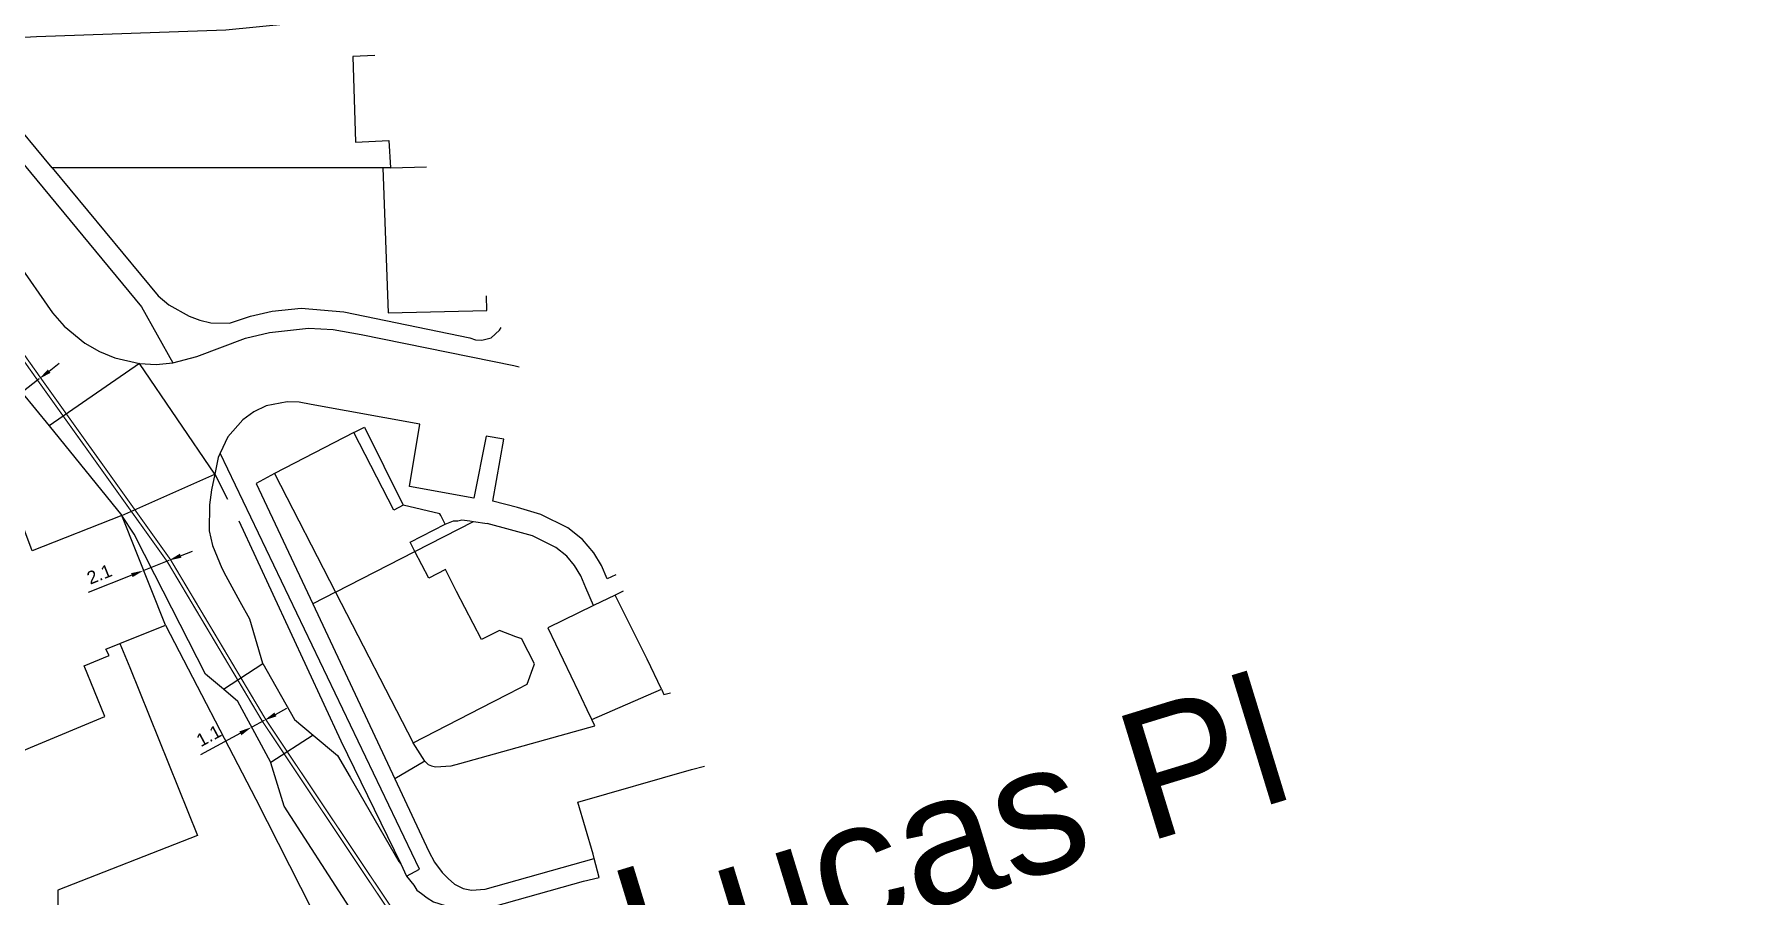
# Model space of a CAD drawing. Header units: millimetres. Extents: x 111502 to 977541, y 8702 to 1044108.
# Drawn here: x 487665.8 to 487798.5, y 237501 to 237568.2 of the extents above; entities that cross this region are included whole.
import ezdxf

# ---------------------------------------------------------------- set-up
doc = ezdxf.new("R2010")
doc.units = ezdxf.units.MM
doc.header["$LTSCALE"] = 0.25
doc.linetypes.add('DASHED2', pattern=[9.525, 6.35, -3.175])
for name, color, linetype in [('E HVSS As Laid Dimensions', 30, 'Continuous'), ('E HVSS As Laid HV', 10, 'Continuous'), ('X HVSS Site Background', 8, 'Continuous')]:
    doc.layers.add(name, color=color, linetype=linetype)
doc.styles.add('Arial', font='arial.ttf')
doc.dimstyles.new('HVSS AsLaid', dxfattribs={"dimtxt": 1, "dimasz": 1, "dimexe": 0, "dimexo": 0, "dimgap": 0.5, "dimtad": 1, "dimdec": 1, "dimzin": 1, "dimdsep": 46, "dimtxsty": 'Arial', "dimcen": 0.09, "dimadec": 0, "dimazin": 0, "dimtfac": 1, "dimtdec": 1, "dimtmove": 0, "dimatfit": 3, "dimfxl": 1, "dimtolj": 1, "dimtzin": 0, "dimarcsym": 0})

# ---------------------------------------------------------------- blocks, each defined once
blk = doc.blocks.new('OS MAP 060722')
at = {"layer": 'X HVSS Site Background'}
for points in [[(-1143.41, -1568.51), (-1150.66, -1559.76), (-1150.88, -1559.46), (-1150.94, -1559.19), (-1150.88, -1558.92), (-1150.67, -1558.66), (-1150.42, -1558.53), (-1150.15, -1558.51), (-1149.38, -1558.51), (-1144.64, -1558.26), (-1129.89, -1557.73), (-1119.65, -1556.72)], [(-1153.3, -1558.98), (-1136.46, -1579.34), (-1134.02, -1583.7)], [(-1118.25, -1559.74), (-1119.98, -1559.81)], [(-1119.98, -1559.81), (-1119.78, -1566.51), (-1117.18, -1566.36), (-1117.03, -1568.51)], [(-1117.63, -1568.51), (-1143.41, -1568.51)], [(-1143.41, -1568.51), (-1135.15, -1578.47), (-1134.31, -1579.19), (-1132.74, -1580.07), (-1131.91, -1580.37), (-1131.05, -1580.58), (-1129.59, -1580.61), (-1127.96, -1580.07), (-1126.26, -1579.66), (-1124.01, -1579.43), (-1120.69, -1579.72), (-1110.85, -1581.75), (-1110.4, -1581.9), (-1109.93, -1581.94), (-1109.2, -1581.74), (-1108.54, -1581.16), (-1108.42, -1580.94)], [(-1117.03, -1568.51), (-1117.63, -1568.51)], [(-1117.63, -1568.51), (-1117.23, -1579.81), (-1109.53, -1579.61), (-1109.56, -1578.49)], [(-1117.03, -1568.51), (-1114.23, -1568.42)], [(-1147.67, -1573.39), (-1146.18, -1575.81), (-1143.38, -1579.81)], [(-1143.38, -1579.81), (-1142.49, -1580.84), (-1140.87, -1582.17), (-1139.74, -1582.82), (-1138.54, -1583.32), (-1136.62, -1583.76)], [(-1134.02, -1583.7), (-1132.13, -1583.2), (-1128.34, -1581.77), (-1126.47, -1581.33), (-1123.42, -1581.01), (-1121.5, -1581.1), (-1119.32, -1581.48), (-1107.43, -1583.91), (-1107, -1584)], [(-1149.44, -1582.26), (-1148.98, -1582.66), (-1148.03, -1583.56), (-1147.08, -1584.51), (-1145.78, -1586.01), (-1143.66, -1588.62)], [(-1136.62, -1583.76), (-1143.66, -1588.62)], [(-1136.62, -1583.76), (-1135.32, -1583.82), (-1134.02, -1583.7)], [(-1130.74, -1592.37), (-1136.62, -1583.76)], [(-1115.57, -1593.34), (-1114.74, -1588.47), (-1123.22, -1586.94), (-1124.15, -1586.76), (-1125.1, -1586.73), (-1126.74, -1587.05), (-1127.7, -1587.51), (-1128.56, -1588.15), (-1129.72, -1589.47), (-1130.32, -1590.74)], [(-1143.66, -1588.62), (-1137.98, -1595.61)], [(-1119.91, -1589.14), (-1126.09, -1592.33)], [(-1119.91, -1589.14), (-1119.07, -1588.72), (-1116.04, -1594.79)], [(-1116.04, -1594.79), (-1116.79, -1595.18), (-1119.91, -1589.14)], [(-1109.05, -1594.48), (-1108.2, -1589.64), (-1109.58, -1589.41), (-1110.54, -1594.26)], [(-1130.32, -1590.74), (-1130.48, -1591.09), (-1130.74, -1592.37)], [(-1115.78, -1623.71), (-1114.78, -1623.17), (-1130.32, -1590.74)], [(-1137.98, -1595.61), (-1144.98, -1598.36), (-1145.63, -1596.61), (-1146.78, -1597.06), (-1147.98, -1594.01), (-1152.43, -1595.71), (-1153.63, -1592.56)], [(-1137.98, -1595.61), (-1130.74, -1592.37)], [(-1130.74, -1592.37), (-1130.99, -1593.59), (-1131.16, -1594.77), (-1131.18, -1596.79), (-1130.93, -1597.95), (-1130.19, -1599.71), (-1129.88, -1600.31), (-1128.78, -1602.31), (-1128.03, -1603.66), (-1127.03, -1607.11), (-1127, -1607.15)], [(-1130.74, -1592.37), (-1129.74, -1594.34)], [(-1126.09, -1592.33), (-1127.51, -1593.1), (-1123.1, -1602.5)], [(-1126.09, -1592.33), (-1121.32, -1601.59)], [(-1110.54, -1594.26), (-1115.57, -1593.34)], [(-1100.14, -1600.55), (-1100.59, -1599.49), (-1101.18, -1598.5), (-1102.06, -1597.46), (-1103.2, -1596.56), (-1105.32, -1595.52), (-1107.14, -1594.99), (-1109.05, -1594.48)], [(-1130.07, -1609.14), (-1131.45, -1607.96), (-1135.41, -1600.22), (-1137.03, -1597.06), (-1137.98, -1595.61)], [(-1134.58, -1604.16), (-1137.98, -1595.61)], [(-1112.78, -1596.27), (-1113.12, -1595.61), (-1113.2, -1595.47), (-1116.04, -1594.79)], [(-1128.87, -1596.01), (-1120.9, -1613.17), (-1116.24, -1622.76)], [(-1115.13, -1598.41), (-1115.5, -1597.68), (-1112.78, -1596.27)], [(-1115.13, -1598.41), (-1110.58, -1596.07)], [(-1112.78, -1596.27), (-1112.13, -1596.03), (-1111.8, -1596.01), (-1111.47, -1595.94), (-1110.86, -1596.03), (-1110.58, -1596.07)], [(-1110.58, -1596.07), (-1109.51, -1596.22)], [(-1101.21, -1602.63), (-1101.8, -1601.25), (-1102.2, -1600.31), (-1102.68, -1599.51), (-1103.3, -1598.78), (-1104.16, -1598.1), (-1105.98, -1597.2), (-1107.67, -1596.71), (-1109.51, -1596.22)], [(-1121.32, -1601.59), (-1115.13, -1598.41)], [(-1115.27, -1613.33), (-1109.07, -1610.14), (-1107.79, -1609.48), (-1106.39, -1608.76), (-1105.83, -1607.24), (-1105.81, -1607.17), (-1106.81, -1605.23), (-1106.88, -1605.2), (-1107.26, -1605.06), (-1108.55, -1604.57), (-1109.94, -1605.28), (-1111.88, -1601.53), (-1112.76, -1599.82), (-1114.06, -1600.49), (-1115.13, -1598.41)], [(-1099.48, -1600.23), (-1100.14, -1600.55)], [(-1121.32, -1601.59), (-1123.1, -1602.5)], [(-1123.1, -1602.5), (-1116.7, -1616.14)], [(-1121.32, -1601.59), (-1115.27, -1613.33)], [(-1099.53, -1601.81), (-1101.21, -1602.63)], [(-1098.89, -1601.5), (-1099.53, -1601.81)], [(-1095.91, -1609.15), (-1097.03, -1606.81), (-1099.53, -1601.81)], [(-1101.21, -1602.63), (-1104.78, -1604.36), (-1102.38, -1609.36), (-1101.51, -1611.18), (-1101.35, -1611.5)], [(-1138.13, -1605.57), (-1134.58, -1604.16)], [(-1134.58, -1604.16), (-1127.53, -1617.71), (-1123.18, -1626.31), (-1121.08, -1630.51), (-1106.17, -1653.28)], [(-1158.08, -1613.28), (-1157.85, -1613.83), (-1152.41, -1611.69), (-1151.5, -1614.01), (-1151.43, -1614.18), (-1149.76, -1613.52), (-1149.19, -1613.3), (-1148.9, -1614), (-1148.44, -1615.1), (-1145.12, -1613.7), (-1139.32, -1611.26), (-1140.93, -1607.31), (-1138.98, -1606.51), (-1139.23, -1606.01), (-1138.13, -1605.57)], [(-1138.13, -1605.57), (-1137.37, -1607.45), (-1132.08, -1620.54), (-1142.98, -1624.81), (-1142.98, -1626.31), (-1143.03, -1626.56), (-1143.08, -1626.86), (-1143.13, -1627.11), (-1143.18, -1627.31), (-1143.23, -1627.56), (-1143.33, -1627.76), (-1143.38, -1628.01), (-1144.53, -1632.91), (-1144.58, -1633.31), (-1144.68, -1633.66), (-1144.73, -1634.06), (-1144.78, -1634.41), (-1144.78, -1635.51), (-1144.73, -1635.76), (-1144.68, -1636.06), (-1144.63, -1636.31), (-1144.53, -1636.91), (-1144.46, -1637.26)], [(-1130.07, -1609.14), (-1127, -1607.15)], [(-1127, -1607.15), (-1124.53, -1611.51), (-1123.07, -1612.73)], [(-1126.37, -1614.87), (-1126.37, -1614.86), (-1127.29, -1613.16), (-1128.94, -1610.1), (-1130.07, -1609.14)], [(-1101.35, -1611.5), (-1095.91, -1609.15)], [(-1095.91, -1609.15), (-1095.72, -1609.56), (-1095.22, -1609.42)], [(-1114.37, -1614.75), (-1114.11, -1615.02), (-1113.84, -1615.13), (-1113.53, -1615.19), (-1112.31, -1615.12), (-1111.62, -1614.94), (-1101.11, -1611.99), (-1101.35, -1611.5)], [(-1123.07, -1612.73), (-1126.37, -1614.87)], [(-1123.07, -1612.73), (-1121.18, -1614.31), (-1120.18, -1616.01), (-1116.39, -1622.57), (-1116.24, -1622.76)], [(-1114.37, -1614.75), (-1115.27, -1613.33)], [(-1119.78, -1626.86), (-1120.25, -1626.12), (-1125.32, -1618.26), (-1126.36, -1614.88), (-1126.37, -1614.87)], [(-1114.37, -1614.75), (-1116.7, -1616.14)], [(-1101.15, -1622.35), (-1101.23, -1622.01), (-1102.43, -1617.96), (-1093.58, -1615.41), (-1092.56, -1615.15)], [(-1116.7, -1616.14), (-1114.05, -1621.79), (-1113.62, -1622.62), (-1113.01, -1623.43), (-1112.55, -1623.91), (-1112.05, -1624.33), (-1111.36, -1624.68), (-1110.72, -1624.81), (-1109.66, -1624.74), (-1101.15, -1622.35)], [(-1100.78, -1623.81), (-1101.15, -1622.35)], [(-1116.24, -1622.76), (-1115.78, -1623.71)], [(-1115.78, -1623.71), (-1115.23, -1624.41), (-1114.98, -1624.81), (-1114.63, -1625.06), (-1114.18, -1625.41), (-1113.68, -1625.71)], [(-1113.68, -1625.71), (-1113.28, -1625.86), (-1112.78, -1626.01), (-1112.38, -1626.21), (-1109.83, -1626.31), (-1101.98, -1624.11), (-1100.78, -1623.81)]]:
    blk.add_lwpolyline(points, dxfattribs=at)
blk = doc.blocks.new('*D1734')
at = {"layer": 'Defpoints', "color": 0, "transparency": 16777216}
for p in [(487666.14, 237541.35), (487666.14, 237541.35), (487664.8, 237540.3)]:
    blk.add_point(p, dxfattribs=at)
at = {"layer": 'E HVSS As Laid Dimensions', "color": 0, "lineweight": -2, "transparency": 16777216}
for p, q in [((487666.93, 237541.96), (487667.71, 237542.58)), ((487666.14, 237541.35), (487664.8, 237540.3)), ((487664.01, 237539.68), (487661.08, 237537.39))]:
    blk.add_line(p, q, dxfattribs=at)
at = {"layer": 'E HVSS As Laid Dimensions', "color": 0, "transparency": 16777216}
for points in [[(487666.82, 237542.09), (487667.03, 237541.83), (487666.14, 237541.35)], [(487663.91, 237539.82), (487664.11, 237539.55), (487664.8, 237540.3)]]:
    blk.add_solid(points, dxfattribs=at)
at = {"layer": 'E HVSS As Laid Dimensions', "color": 0, "transparency": 16777216, "insert": (487661.53, 237539.02), "char_height": 1, "attachment_point": 5, "rotation": 38.0282, "style": 'Arial'}
blk.add_mtext('\\A1;1.7', dxfattribs=at)
blk = doc.blocks.new('*D1829')
at = {"layer": 'Defpoints', "color": 0, "transparency": 16777216}
for p in [(487683.69, 237514.73), (487683.69, 237514.73), (487682.72, 237514.21)]:
    blk.add_point(p, dxfattribs=at)
at = {"layer": 'E HVSS As Laid Dimensions', "color": 0, "lineweight": -2, "transparency": 16777216}
for p, q in [((487683.69, 237514.73), (487682.72, 237514.21)), ((487684.57, 237515.2), (487685.45, 237515.68)), ((487681.84, 237513.73), (487678.73, 237512.05))]:
    blk.add_line(p, q, dxfattribs=at)
at = {"layer": 'E HVSS As Laid Dimensions', "color": 0, "transparency": 16777216}
for points in [[(487684.49, 237515.35), (487684.65, 237515.05), (487683.69, 237514.73)], [(487681.76, 237513.88), (487681.92, 237513.58), (487682.72, 237514.21)]]:
    blk.add_solid(points, dxfattribs=at)
at = {"layer": 'E HVSS As Laid Dimensions', "color": 0, "transparency": 16777216, "insert": (487679.37, 237513.54), "char_height": 1, "attachment_point": 5, "rotation": 28.3264, "style": 'Arial'}
blk.add_mtext('\\A1;1.1', dxfattribs=at)
blk = doc.blocks.new('*D1830')
at = {"layer": 'Defpoints', "color": 0, "transparency": 16777216}
for p in [(487676.25, 237527.2), (487676.25, 237527.2), (487674.3, 237526.42)]:
    blk.add_point(p, dxfattribs=at)
at = {"layer": 'E HVSS As Laid Dimensions', "color": 0, "lineweight": -2, "transparency": 16777216}
for p, q in [((487677.18, 237527.57), (487678.11, 237527.94)), ((487676.25, 237527.2), (487674.3, 237526.42)), ((487673.37, 237526.06), (487669.98, 237524.71))]:
    blk.add_line(p, q, dxfattribs=at)
at = {"layer": 'E HVSS As Laid Dimensions', "color": 0, "transparency": 16777216}
for points in [[(487677.12, 237527.73), (487677.24, 237527.42), (487676.25, 237527.2)], [(487673.31, 237526.21), (487673.43, 237525.9), (487674.3, 237526.42)]]:
    blk.add_solid(points, dxfattribs=at)
at = {"layer": 'E HVSS As Laid Dimensions', "color": 0, "transparency": 16777216, "insert": (487670.84, 237526.13), "char_height": 1, "attachment_point": 5, "rotation": 21.6858, "style": 'Arial'}
blk.add_mtext('\\A1;2.1', dxfattribs=at)

msp = doc.modelspace()

# ---------------------------------------------------------------- linework, layer by layer
at = {"lineweight": 0}
msp.add_circle((488727.82, 239008.33), 11388.42, dxfattribs=at)
at = {"layer": 'E HVSS As Laid HV', "linetype": 'DASHED2', "lineweight": 0, "flags": 128}
for points in [[(487667.94, 237136.68, 0.1, 0.1, 0), (487674.76, 237142.14, 0.1, 0.1, -0.108532), (487679.49, 237143.38, 0.1, 0.1, 0.016324), (487711.47, 237145.56, 0.1, 0.1, 0.02314), (487725.77, 237148.67, 0.1, 0.1, 0), (487738.07, 237148.38, 0.1, 0.1, 0), (487753.81, 237158.65, 0.1, 0.1, 0), (487763.17, 237166.35, 0.1, 0.1, 0.255524), (487765.92, 237172.41, 0.1, 0.1, 0), (487765.43, 237181.04, 0.1, 0.1, 0), (487764.2, 237197.42, 0.1, 0.1, -0.045247), (487764.39, 237216.62, 0.1, 0.1, -0.057429), (487767.25, 237228.2, 0.1, 0.1, 0.070553), (487767.54, 237248.53, 0.1, 0.1, 0), (487761.37, 237276.81, 0.1, 0.1, -0.032393), (487758.61, 237308.96, 0.1, 0.1, 0), (487758.56, 237335, 0.1, 0.1, 0.043598), (487749.93, 237380.28, 0.1, 0.1, -0.004547), (487741.91, 237413.61, 0.1, 0.1, 0.042975), (487738.95, 237424.04, 0.1, 0.1, 0), (487728.87, 237442.72, 0.1, 0.1, 0), (487726.1, 237447.13, 0.1, 0.1, 0), (487718.38, 237458.41, 0.1, 0.1, 0), (487708.22, 237475.56, 0.1, 0.1, 0), (487701.87, 237485.94, 0.1, 0.1, 0), (487694.13, 237498.83, 0.1, 0.1, 0), (487683.56, 237514.65, 0.1, 0.1, 0), (487676.13, 237527.12, 0.1, 0.1, 0), (487666.02, 237541.26, 0.1, 0.1, -0.062386), (487654.98, 237559.97, 0.1, 0.1, -0.035738), (487649.72, 237583.19, 0.1, 0.1, -0.020845), (487644.09, 237616.6, 0.1, 0.1, 0.009679), (487640.67, 237636.36, 0.1, 0.1, 0.022051), (487632.13, 237668.89, 0.1, 0.1, 0), (487621.47, 237698.28, 0.1, 0.1, 0.018751), (487610.48, 237727.39, 0.1, 0.1, 0), (487609.77, 237729.43, 0.1, 0.1, 0), (487607.03, 237735.25, 0.1, 0.1, 0), (487598.87, 237760.79, 0.1, 0.1, 0), (487596.61, 237769.56, 0.1, 0.1, -0.094845), (487597.87, 237774.21, 0.1, 0.1, 0.08728), (487599.09, 237778.71, 0.1, 0.1, 0), (487598.94, 237800.27, 0.1, 0.1, 0), (487598.75, 237807.3, 0.1, 0.1, 0), (487599.39, 237814.62, 0.1, 0.1, 0.038366), (487600.42, 237836.52, 0.1, 0.1, -0.046697), (487601.57, 237860.78, 0.1, 0.1, -0.035658), (487608.61, 237884.66, 0.1, 0.1, 0), (487615.7, 237907.66, 0.1, 0.1, 0), (487617.98, 237916.12, 0.1, 0.1, 0), (487625.33, 237934.26, 0.1, 0.1, 0), (487632.27, 237951.17, 0.1, 0.1, 0), (487639.01, 237967.25, 0.1, 0.1, 0.024249), (487645.92, 237988.27, 0.1, 0.1, 0), (487653.77, 238020.9, 0.1, 0.1, 0), (487663.4, 238061.24, 0.1, 0.1, 0), (487668.13, 238088.37, 0.1, 0.1, 0.024941), (487668.96, 238115.17, 0.1, 0.1, 0.030951), (487665.68, 238142.84, 0.1, 0.1, 0), (487658.91, 238166.27, 0.1, 0.1, -0.309587), (487660.41, 238168.92, 0.1, 0.1, 0.226521), (487661.42, 238171.39, 0.1, 0.1, 0), (487661.24, 238174.58, 0.1, 0.1, 0.052885), (487660.93, 238176.48, 0.1, 0.1, 0), (487657.93, 238186, 0.1, 0.1, 0), (487654.61, 238195.24, 0.1, 0.1, -0.094128), (487654.62, 238198.19, 0.1, 0.1, 0.171763), (487654.65, 238200.97, 0.1, 0.1, 0), (487643.72, 238221.33, 0.1, 0.1, 0), (487636.89, 238235.25, 0.1, 0.1, 0), (487627.77, 238254.42, 0.1, 0.1, 0), (487627.54, 238254.88, 0.1, 0.1, -0.309302), (487628.2, 238258.87, 0.1, 0.1, -0.059041), (487641.05, 238266.28, 0.1, 0.1, 0), (487673.46, 238279.91, 0.1, 0.1, 0), (487691.71, 238287.28, 0.1, 0.1, -0.154715), (487696.09, 238287.15, 0.1, 0.1, 0.232314), (487702.78, 238286.66, 0.1, 0.1, 0), (487721.63, 238293.41, 0.1, 0.1, 0), (487769.85, 238309.12, 0.1, 0.1, 0), (487810.11, 238321.36, 0.1, 0.1, -0.091458), (487825.3, 238319, 0.1, 0.1, 0.062991), (487855.76, 238314.93, 0.1, 0.1, 0), (487872.04, 238314.32, 0.1, 0.1, 0.079734), (487882.65, 238315.47, 0, 0, 0)], [(487668.13, 237136.45, 0.1, 0.1, 0), (487674.93, 237141.88, 0.1, 0.1, -0.107828), (487679.5, 237143.08, 0.1, 0.1, 0.016329), (487711.51, 237145.27, 0.1, 0.1, 0.023849), (487725.77, 237148.37, 0.1, 0.1, 0), (487738.16, 237148.08, 0.1, 0.1, 0), (487753.98, 237158.41, 0.1, 0.1, 0), (487763.36, 237166.11, 0.1, 0.1, 0.255186), (487766.22, 237172.43, 0.1, 0.1, 0), (487765.73, 237181.06, 0.1, 0.1, 0), (487764.49, 237197.45, 0.1, 0.1, -0.045239), (487764.69, 237216.59, 0.1, 0.1, -0.057191), (487767.54, 237228.15, 0.1, 0.1, 0.070599), (487767.84, 237248.58, 0.1, 0.1, 0), (487761.67, 237276.87, 0.1, 0.1, -0.032381), (487758.91, 237308.97, 0.1, 0.1, 0), (487758.86, 237335.01, 0.1, 0.1, 0.043608), (487750.22, 237380.36, 0.1, 0.1, -0.004545), (487742.2, 237413.68, 0.1, 0.1, 0.043032), (487739.23, 237424.17, 0.1, 0.1, 0), (487729.12, 237442.87, 0.1, 0.1, 0), (487726.35, 237447.3, 0.1, 0.1, 0), (487718.63, 237458.57, 0.1, 0.1, 0), (487708.47, 237475.71, 0.1, 0.1, 0), (487702.12, 237486.1, 0.1, 0.1, 0), (487694.39, 237498.99, 0.1, 0.1, 0), (487683.81, 237514.81, 0.1, 0.1, 0), (487676.38, 237527.28, 0.1, 0.1, 0), (487666.26, 237541.44, 0.1, 0.1, -0.062337), (487655.26, 237560.07, 0.1, 0.1, -0.035725), (487650.02, 237583.24, 0.1, 0.1, -0.020852), (487644.38, 237616.64, 0.1, 0.1, 0.009683), (487640.97, 237636.42, 0.1, 0.1, 0.022057), (487632.42, 237668.99, 0.1, 0.1, 0), (487621.75, 237698.38, 0.1, 0.1, 0.018748), (487610.75, 237727.51, 0.1, 0.1, 0), (487610.04, 237729.56, 0.1, 0.1, 0), (487607.31, 237735.36, 0.1, 0.1, 0), (487599.16, 237760.88, 0.1, 0.1, 0), (487596.92, 237769.59, 0.1, 0.1, -0.093894), (487598.14, 237774.08, 0.1, 0.1, 0.08759), (487599.39, 237778.7, 0.1, 0.1, 0), (487599.24, 237800.27, 0.1, 0.1, 0), (487599.05, 237807.29, 0.1, 0.1, 0), (487599.69, 237814.59, 0.1, 0.1, 0.038361), (487600.72, 237836.53, 0.1, 0.1, -0.046687), (487601.86, 237860.73, 0.1, 0.1, -0.035639), (487608.9, 237884.56, 0.1, 0.1, 0), (487615.98, 237907.58, 0.1, 0.1, 0), (487618.27, 237916.03, 0.1, 0.1, 0), (487625.6, 237934.15, 0.1, 0.1, 0), (487632.55, 237951.06, 0.1, 0.1, 0), (487639.29, 237967.14, 0.1, 0.1, 0.02426), (487646.21, 237988.19, 0.1, 0.1, 0), (487654.06, 238020.83, 0.1, 0.1, 0), (487663.7, 238061.18, 0.1, 0.1, 0), (487668.42, 238088.33, 0.1, 0.1, 0.024959), (487669.26, 238115.18, 0.1, 0.1, 0.030974), (487665.97, 238142.91, 0.1, 0.1, 0), (487659.21, 238166.33, 0.1, 0.1, -0.306303), (487660.54, 238168.65, 0.1, 0.1, 0.236569), (487661.72, 238171.4, 0.1, 0.1, 0), (487661.54, 238174.6, 0.1, 0.1, 0.053044), (487661.22, 238176.57, 0.1, 0.1, 0), (487658.22, 238186.1, 0.1, 0.1, 0), (487654.9, 238195.32, 0.1, 0.1, -0.092572), (487654.91, 238198.11, 0.1, 0.1, 0.171796), (487654.92, 238201.09, 0.1, 0.1, 0), (487643.99, 238221.47, 0.1, 0.1, 0), (487637.17, 238235.38, 0.1, 0.1, 0), (487628.04, 238254.55, 0.1, 0.1, 0), (487627.8, 238255.01, 0.1, 0.1, -0.306741), (487628.4, 238258.65, 0.1, 0.1, -0.058935), (487641.17, 238266, 0.1, 0.1, 0), (487673.58, 238279.64, 0.1, 0.1, 0), (487691.81, 238286.99, 0.1, 0.1, -0.153088), (487695.97, 238286.87, 0.1, 0.1, 0.231128), (487702.89, 238286.38, 0.1, 0.1, 0), (487721.72, 238293.13, 0.1, 0.1, 0), (487769.94, 238308.84, 0.1, 0.1, 0), (487810.2, 238321.08, 0.1, 0.1, -0.090346), (487825.21, 238318.71, 0.1, 0.1, 0.063005), (487855.75, 238314.63, 0.1, 0.1, 0), (487872.03, 238314.02, 0.1, 0.1, 0.07972), (487882.72, 238315.18, 0, 0, 0)]]:
    msp.add_lwpolyline(points, format="xyseb", dxfattribs=at)

# ---------------------------------------------------------------- block references
at = {"layer": 'E HVSS As Laid HV', "linetype": 'DASHED2', "lineweight": 0}
msp.add_blockref('OS MAP 060722', (488810.58, 239126.31), dxfattribs=at)

# ---------------------------------------------------------------- texts
at = {"lineweight": 0, "insert": (487710.13, 237502.68), "char_height": 10, "attachment_point": 1, "rotation": 17.0407, "style": 'Arial'}
msp.add_mtext_dynamic_manual_height_columns('Lucas Pl', width=149.1541, gutter_width=10, heights=[0], dxfattribs=at)

# ---------------------------------------------------------------- dimensions: what is measured, and where the dimension line sits
at = {"layer": 'E HVSS As Laid Dimensions'}
for base, p1, p2, angle, picture, middle in [((487666.14, 237541.35), (487664.8, 237540.3), (487666.14, 237541.35), 38.0282, '*D1734', (487662.15, 237538.23)), ((487676.25, 237527.2), (487674.3, 237526.42), (487676.25, 237527.2), 21.6858, '*D1830', (487671.21, 237525.2)), ((487683.69, 237514.73), (487682.72, 237514.21), (487683.69, 237514.73), 28.3264, '*D1829', (487679.84, 237512.66))]:
    dim = msp.add_linear_dim(base=base, p1=p1, p2=p2, angle=angle, dimstyle='HVSS AsLaid', dxfattribs=at)
    dim.commit()
    dim.dimension.update_dxf_attribs({"geometry": picture, "text_midpoint": middle, "dimtype": 161})

doc.saveas('drawing.dxf')
